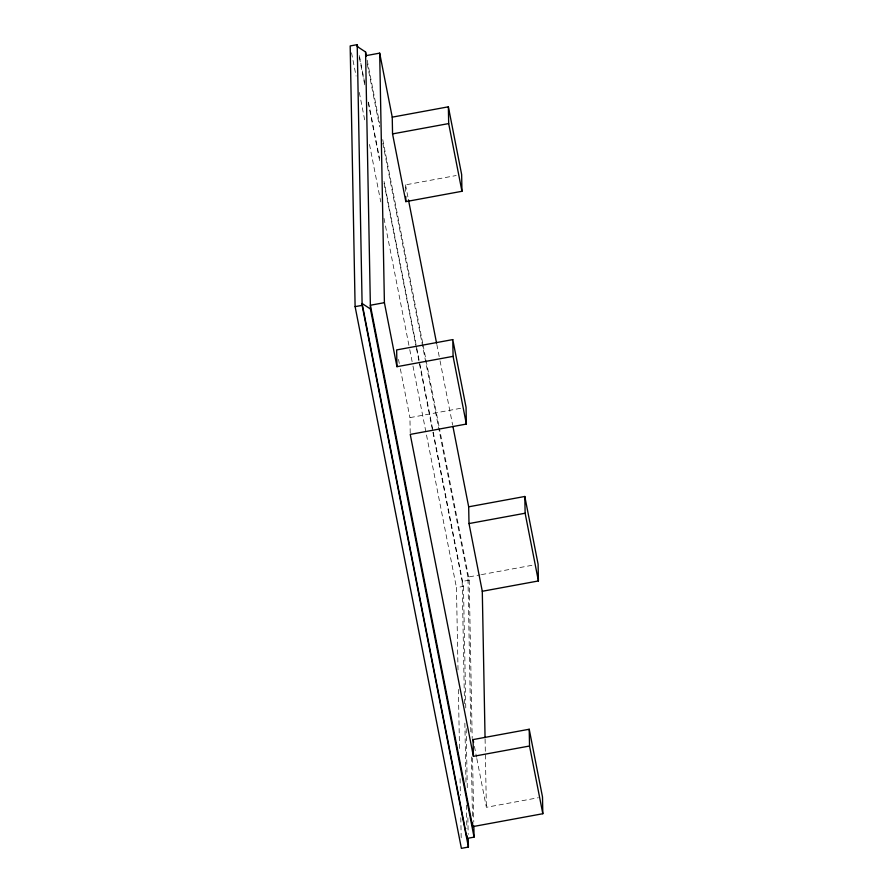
<?xml version="1.0" encoding="UTF-8"?>
<svg xmlns="http://www.w3.org/2000/svg" width="893" height="893" viewBox="0 0 893 893"><rect width="100%" height="100%" fill="white"/><g stroke="black" fill="none" stroke-linecap="round" stroke-linejoin="round"><path stroke-width="0.67" stroke-dasharray="4.46 3.35" d="M405.645 191.314L405.522 184.862L456.167 175.541M410.222 433.105L409.932 417.634L460.576 408.313M470.868 731.847L467.943 577.101L480.077 574.869M481.427 574.623L534.047 564.934M464.494 703.684L462.183 581.443L469.193 580.149L439.401 428.272M458.02 669.895L456.457 587.639L463.478 586.355L384.035 181.446M476.817 758.537L486.372 807.294L538.401 797.717M405.522 184.862L408.201 198.503M436.833 344.475L439.78 359.477M440.048 360.839L452.628 424.956M367.19 60.199L379.536 123.145M382.751 139.565L422.757 343.437M423.025 344.81L439.133 426.899M367.257 63.928L379.603 126.873M382.829 143.293L467.943 577.101M359.343 55.589L364.98 84.322M368.463 102.103L379.469 158.184M359.377 57.453L365.014 86.186M368.24 102.606L380.05 162.805M384.068 183.322L416.283 347.5M416.551 348.862L432.659 430.951M432.926 432.324L462.183 581.443M351.518 52.776L356.084 76.039M359.31 92.448L364.936 121.18M369.501 144.432L380.775 201.885M384.001 218.305L409.496 348.259M409.764 349.621L412.711 364.668M412.979 366.041L456.457 587.639M398.501 359.41L399.305 363.473M400.365 368.887L409.932 417.634M474.417 746.358L476.549 757.186M485.089 739.002L486.372 807.294M469.193 580.149L472.196 738.511M472.564 757.956L473.77 821.85M471.348 756.94L472.475 816.883M463.478 586.355L465.8 709.042M466.168 728.554L467.296 788.508M467.854 817.776L468.178 834.509M464.862 723.129L466.023 784.255M466.414 805.084L466.86 828.704M458.388 689.418L459.515 749.361M460.074 778.64L460.386 795.373M460.81 817.675L461.234 839.989"/><path stroke-width="1.34" d="M357.736 47.385L357.2 44.65L350.179 45.945L355.113 306.645L461.391 848.35L468.412 847.055L468.256 838.694M365.65 55.712L379.681 53.133L392.239 117.15L392.552 133.905L405.835 201.628L461.96 191.292L461.648 174.537L448.364 106.814L392.239 117.15M392.552 133.905L448.677 123.58L448.364 106.814M355.113 306.645L362.134 305.361L357.2 44.65M379.681 53.133L384.403 302.671L370.372 305.25L472.665 826.639L542.821 813.724L542.497 796.958L529.214 729.246L473.089 739.583L473.413 756.338L529.538 746.012L529.214 729.246M452.773 339.597L396.648 349.922L396.961 366.688L453.086 356.352L452.773 339.597L466.057 407.308L466.369 424.063L410.244 434.4L473.413 756.338M482.287 591.278L469.004 523.566L468.68 506.811L524.805 496.475L538.099 564.186L538.412 580.952L482.287 591.278L485.055 737.618M469.004 523.566L525.129 513.229L524.805 496.475M474.06 837.132L370.439 308.978L362.1 303.497L467.05 838.427L474.06 837.132L473.848 826.025M357.233 46.514L365.572 51.995L366.376 56.092M448.677 123.58L461.96 191.292M525.129 513.229L538.412 580.952M453.086 356.352L466.369 424.063M529.538 746.012L542.821 813.724M408.469 199.865L436.565 343.102M452.896 426.318L468.68 506.811M473.089 739.583L473.625 742.295M384.403 302.671L396.961 366.688M362.134 305.361L468.412 847.055M472.587 822.453L472.665 826.639M466.994 835.647L467.05 838.427M405.746 196.471L405.835 201.628M365.572 51.995L370.439 308.978"/></g></svg>
